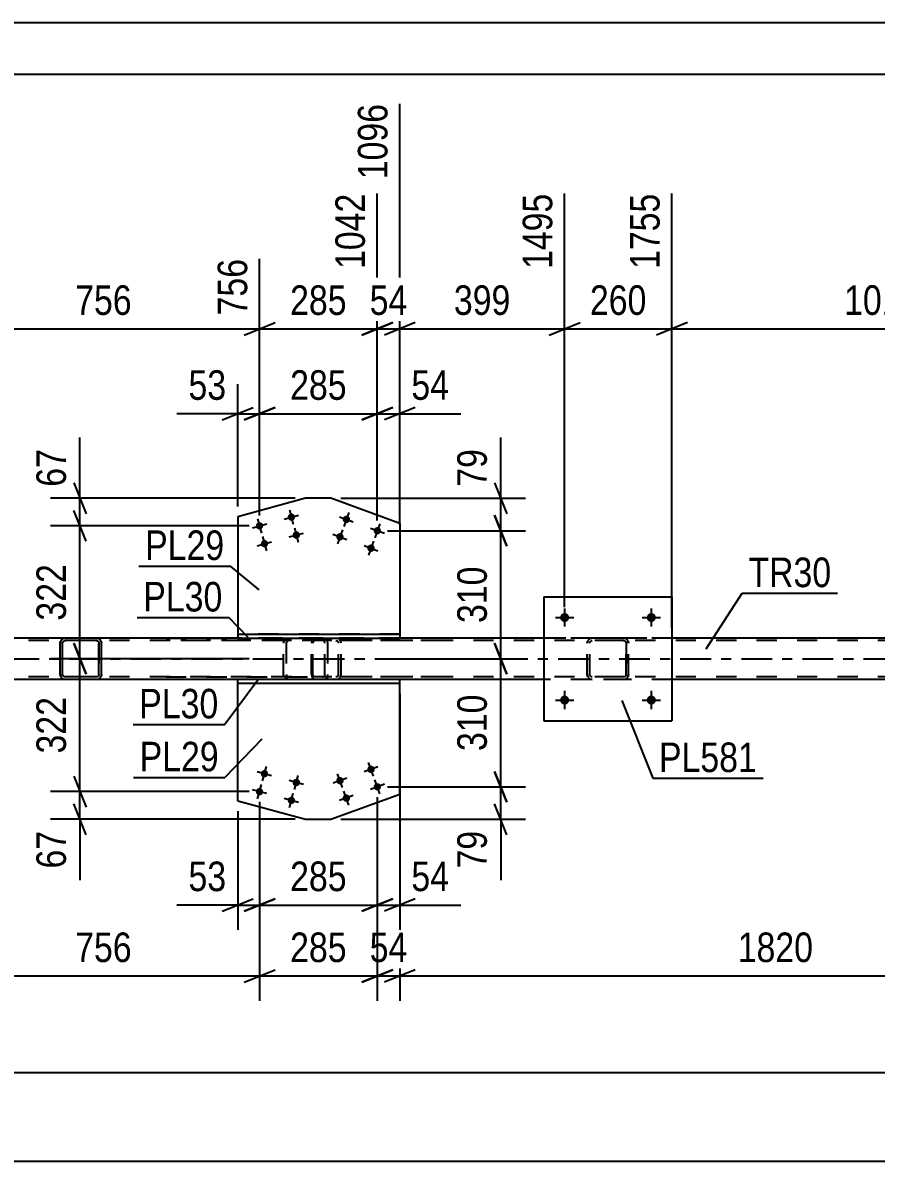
# Model space of a CAD drawing. Header units: millimetres. Extents: x 0 to 841, y 0 to 594.
# Drawn here: x 93.4 to 176.1, y 483.6 to 594 of the extents above; entities that cross this region are included whole.
import ezdxf

# ---------------------------------------------------------------- set-up
doc = ezdxf.new("R2010")
doc.units = ezdxf.units.MM
doc.linetypes.add('DXK_LINE_DOT2', pattern=[3.9198, 1.9599, -1.9599])
doc.linetypes.add('DXK_LINE_DOT3', pattern=[5.9187, 2.979, -0.9799, 0.9799, -0.9799])
doc.styles.add('Arial Narrow', font='ARIALN.TTF', dxfattribs={"height": 0.2})

# ---------------------------------------------------------------- blocks, each defined once
blk = doc.blocks.new('Unknown-404166541-1133 - 43006')
at = {"color": 5, "linetype": 'Continuous'}
for p, q in [((841, 594), (0, 594)), ((836, 589), (5, 589))]:
    blk.add_line(p, q, dxfattribs=at)
blk = doc.blocks.new('Part-404166541-6347 - 6217')
at = {"color": 2, "linetype": 'Continuous'}
for p, q in [((114.2, 518.58), (114.2, 529.94)), ((129.9, 519.23), (129.9, 529.94)), ((123.2, 516.79), (129.9, 519.23)), ((114.2, 518.58), (120.76, 516.79)), ((120.76, 516.79), (123.2, 516.79))]:
    blk.add_line(p, q, dxfattribs=at)
at = {"color": 7, "linetype": 'DXK_LINE_DOT2'}
blk.add_line((129.9, 529.94), (114.2, 529.94), dxfattribs=at)
blk = doc.blocks.new('Part-404166541-6219 - 6217')
at = {"color": 7, "linetype": 'DXK_LINE_DOT2'}
for p, q in [((107.25, 534.34), (122.56, 534.34)), ((118.69, 534.05), (118.84, 534.2)), ((118.84, 534.2), (119.06, 534.31)), ((119.06, 534.31), (119.32, 534.34)), ((122.56, 534.34), (122.69, 534.31)), ((122.69, 534.31), (122.79, 534.2)), ((122.79, 534.2), (122.87, 534.05)), ((122.41, 534.1), (107.25, 534.1)), ((118.64, 533.86), (118.69, 534.05)), ((118.64, 530.82), (118.64, 533.86)), ((118.92, 533.96), (118.89, 533.86)), ((118.89, 533.86), (118.89, 530.82)), ((118.98, 534.03), (118.92, 533.96)), ((119, 534.05), (118.98, 534.03)), ((119.07, 534.09), (119, 534.05)), ((119.17, 534.1), (119.07, 534.09)), ((122.5, 534.09), (122.41, 534.1)), ((122.55, 534.05), (122.5, 534.09)), ((122.57, 534.03), (122.55, 534.05)), ((122.62, 533.96), (122.57, 534.03)), ((122.64, 533.86), (122.62, 533.96)), ((122.64, 530.82), (122.64, 533.86)), ((122.87, 534.05), (122.89, 533.86)), ((122.89, 533.86), (122.89, 530.82)), ((107.25, 530.58), (122.41, 530.58)), ((122.56, 530.34), (107.25, 530.34)), ((118.69, 530.64), (118.64, 530.82)), ((118.69, 530.64), (118.84, 530.48)), ((118.84, 530.48), (119.06, 530.38)), ((118.89, 530.82), (118.92, 530.73)), ((118.92, 530.73), (118.98, 530.65)), ((118.98, 530.65), (119, 530.64)), ((119, 530.64), (119.07, 530.6)), ((119.06, 530.38), (119.32, 530.34)), ((119.07, 530.6), (119.17, 530.58)), ((122.41, 530.58), (122.5, 530.6)), ((122.5, 530.6), (122.55, 530.64)), ((122.55, 530.64), (122.57, 530.65)), ((122.69, 530.38), (122.56, 530.34)), ((122.57, 530.65), (122.62, 530.73)), ((122.62, 530.73), (122.64, 530.82)), ((122.79, 530.48), (122.69, 530.38)), ((122.87, 530.64), (122.79, 530.48)), ((122.89, 530.82), (122.87, 530.64))]:
    blk.add_line(p, q, dxfattribs=at)
blk = doc.blocks.new('Bolt-404166541-6371 - 6217')
at = {"linetype": 'Continuous'}
for points in [[(126.77, 521.5, -1), (127.45, 521.74, -1)], [(123.76, 520.4, -1), (124.44, 520.65, -1)], [(127.39, 519.81, -1), (128.06, 520.05, -1)], [(124.38, 518.71, -1), (125.06, 518.96, -1)]]:
    blk.add_hatch(color=1, dxfattribs=at).paths.add_polyline_path(points)
at = {"color": 1, "linetype": 'Continuous'}
for p, q in [((127.35, 520.95), (126.86, 522.3)), ((124.35, 519.85), (123.85, 521.2)), ((127.78, 521.87), (126.43, 521.37)), ((124.78, 520.77), (123.43, 520.28)), ((128.4, 520.18), (127.05, 519.68)), ((127.97, 519.25), (127.48, 520.61)), ((125.39, 519.08), (124.04, 518.59)), ((124.97, 518.16), (124.47, 519.51))]:
    blk.add_line(p, q, dxfattribs=at)
blk = doc.blocks.new('Part-404166541-6227 - 6217')
at = {"color": 7, "linetype": 'DXK_LINE_DOT2'}
for p, q in [((121.43, 534.2), (121.37, 534.05)), ((121.51, 534.31), (121.43, 534.2)), ((121.62, 534.34), (121.51, 534.31)), ((133.9, 534.34), (121.62, 534.34)), ((122.89, 534.1), (122.89, 534.34)), ((123.9, 534.31), (123.71, 534.34)), ((121.37, 534.05), (121.35, 533.86)), ((121.35, 530.82), (121.35, 533.86)), ((121.48, 533.86), (121.49, 533.96)), ((121.48, 530.82), (121.48, 533.86)), ((121.49, 533.96), (121.52, 534.03)), ((121.52, 534.03), (121.56, 534.09)), ((121.56, 534.09), (121.62, 534.1)), ((133.9, 534.1), (121.62, 534.1)), ((123.71, 534.1), (123.8, 534.09)), ((123.8, 534.09), (123.89, 534.03)), ((123.89, 534.03), (123.94, 533.96)), ((123.94, 533.96), (123.96, 533.86)), ((123.96, 530.82), (123.96, 533.86)), ((124.18, 534.03), (124.17, 534.05)), ((124.21, 533.86), (124.18, 534.03)), ((124.21, 530.82), (124.21, 533.86)), ((121.35, 530.82), (121.37, 530.64)), ((121.37, 530.64), (121.43, 530.48)), ((121.43, 530.48), (121.51, 530.38)), ((121.49, 530.73), (121.48, 530.82)), ((121.52, 530.65), (121.49, 530.73)), ((121.51, 530.38), (121.62, 530.34)), ((121.56, 530.6), (121.52, 530.65)), ((121.62, 530.58), (121.56, 530.6)), ((133.9, 530.58), (121.62, 530.58)), ((133.9, 530.34), (121.62, 530.34)), ((122.89, 530.34), (122.89, 530.58)), ((123.8, 530.6), (123.71, 530.58)), ((123.71, 530.34), (123.9, 530.38)), ((123.89, 530.65), (123.8, 530.6)), ((123.94, 530.73), (123.89, 530.65)), ((123.96, 530.82), (123.94, 530.73)), ((124.17, 530.64), (124.21, 530.82))]:
    blk.add_line(p, q, dxfattribs=at)
for centre, start, end in [((123.72, 533.85), 23.8498, 68.8062), ((123.72, 530.84), 291.1938, 336.1502)]:
    blk.add_arc(centre, 0.492, start, end, dxfattribs=at)
blk = doc.blocks.new('Part-404166541-43511 - 6217')
at = {"color": 2, "linetype": 'Continuous'}
for p, q in [((97.47, 534.34), (97.28, 534.31)), ((100.51, 534.34), (97.47, 534.34)), ((100.69, 534.31), (100.51, 534.34)), ((97.02, 534.05), (96.99, 533.86)), ((96.99, 530.82), (96.99, 533.86)), ((97.23, 533.86), (97.24, 533.96)), ((97.23, 530.82), (97.23, 533.86)), ((97.24, 533.96), (97.3, 534.03)), ((97.3, 534.03), (97.37, 534.09)), ((97.37, 534.09), (97.47, 534.1)), ((100.51, 534.1), (97.47, 534.1)), ((100.51, 534.1), (100.6, 534.09)), ((100.6, 534.09), (100.67, 534.03)), ((100.67, 534.03), (100.73, 533.96)), ((100.73, 533.96), (100.75, 533.86)), ((100.75, 530.82), (100.75, 533.86)), ((100.99, 533.86), (100.95, 534.05)), ((100.99, 530.82), (100.99, 533.86)), ((96.99, 530.82), (97.02, 530.64)), ((97.24, 530.73), (97.23, 530.82)), ((97.3, 530.65), (97.24, 530.73)), ((97.28, 530.38), (97.47, 530.34)), ((97.37, 530.6), (97.3, 530.65)), ((97.47, 530.58), (97.37, 530.6)), ((100.51, 530.58), (97.47, 530.58)), ((100.51, 530.34), (97.47, 530.34)), ((100.6, 530.6), (100.51, 530.58)), ((100.51, 530.34), (100.69, 530.38)), ((100.67, 530.65), (100.6, 530.6)), ((100.73, 530.73), (100.67, 530.65)), ((100.75, 530.82), (100.73, 530.73)), ((100.95, 530.64), (100.99, 530.82))]:
    blk.add_line(p, q, dxfattribs=at)
at = {"color": 7, "linetype": 'DXK_LINE_DOT2'}
for p, q in [((97.28, 534.31), (97.47, 534.34)), ((100.51, 534.34), (100.69, 534.31)), ((96.99, 533.86), (97.02, 534.05)), ((96.99, 530.82), (96.99, 533.86)), ((97.23, 530.82), (97.23, 533.86)), ((100.75, 533.86), (100.75, 530.82)), ((100.95, 534.05), (100.99, 533.86)), ((100.99, 530.82), (100.99, 533.86)), ((97.02, 530.64), (96.99, 530.82)), ((97.47, 530.34), (97.28, 530.38)), ((100.69, 530.38), (100.51, 530.34)), ((100.99, 530.82), (100.95, 530.64))]:
    blk.add_line(p, q, dxfattribs=at)
at = {"color": 2, "linetype": 'Continuous'}
for centre, start, end in [((97.47, 533.86), 112.5, 157.5), ((100.51, 533.86), 22.5, 67.5), ((97.47, 530.82), 202.5, 247.5), ((100.51, 530.82), 292.5, 337.5)]:
    blk.add_arc(centre, 0.48, start, end, dxfattribs=at)
at = {"color": 7, "linetype": 'DXK_LINE_DOT2'}
for centre, start, end in [((97.47, 533.86), 112.5, 157.5), ((100.51, 533.86), 22.5, 67.5), ((97.47, 530.82), 202.5, 247.5), ((100.51, 530.82), 292.5, 337.5)]:
    blk.add_arc(centre, 0.48, start, end, dxfattribs=at)
blk = doc.blocks.new('Bolt-404166541-6368 - 6217')
at = {"linetype": 'Continuous'}
for points in [[(119.74, 546.17, -1), (119.05, 545.98, -1)], [(116.65, 545.32, -1), (115.96, 545.13, -1)], [(120.22, 544.43, -1), (119.52, 544.24, -1)], [(117.13, 543.59, -1), (116.44, 543.4, -1)]]:
    blk.add_hatch(color=1, dxfattribs=at).paths.add_polyline_path(points)
at = {"color": 1, "linetype": 'Continuous'}
for p, q in [((119.2, 546.77), (119.58, 545.38)), ((115.61, 545.04), (117, 545.42)), ((116.12, 545.92), (116.5, 544.53)), ((118.7, 545.88), (120.09, 546.26)), ((116.59, 544.19), (116.97, 542.8)), ((119.17, 544.15), (120.56, 544.53)), ((119.68, 545.03), (120.06, 543.64)), ((116.09, 543.3), (117.48, 543.68))]:
    blk.add_line(p, q, dxfattribs=at)
blk = doc.blocks.new('Bolt-404166541-6370 - 6217')
at = {"linetype": 'Continuous'}
for points in [[(116.44, 521.29, -1), (117.13, 521.1, -1)], [(119.52, 520.44, -1), (120.22, 520.25, -1)], [(115.96, 519.55, -1), (116.65, 519.36, -1)], [(119.05, 518.71, -1), (119.74, 518.52, -1)]]:
    blk.add_hatch(color=1, dxfattribs=at).paths.add_polyline_path(points)
at = {"color": 1, "linetype": 'Continuous'}
for p, q in [((117.48, 521), (116.09, 521.38)), ((116.59, 520.5), (116.97, 521.89)), ((119.68, 519.66), (120.06, 521.04)), ((116.12, 518.76), (116.5, 520.15)), ((120.56, 520.16), (119.17, 520.54)), ((117, 519.27), (115.61, 519.65)), ((120.09, 518.42), (118.7, 518.8)), ((119.2, 517.92), (119.58, 519.31))]:
    blk.add_line(p, q, dxfattribs=at)
blk = doc.blocks.new('Part-404166541-6251 - 6217')
at = {"color": 2, "linetype": 'Continuous'}
for p, q in [((114.2, 534.74), (114.2, 534.34)), ((114.2, 534.74), (129.9, 534.74)), ((114.2, 534.34), (129.9, 534.34)), ((129.9, 534.74), (129.9, 534.34))]:
    blk.add_line(p, q, dxfattribs=at)
blk = doc.blocks.new('Part-404166541-6256 - 6217')
at = {"color": 2, "linetype": 'Continuous'}
for p, q in [((129.9, 530.34), (114.2, 530.34)), ((114.2, 529.94), (114.2, 530.34)), ((129.9, 529.94), (114.2, 529.94)), ((129.9, 529.94), (129.9, 530.34))]:
    blk.add_line(p, q, dxfattribs=at)
blk = doc.blocks.new('Part-404166541-6336 - 6217')
at = {"color": 2, "linetype": 'Continuous'}
for p, q in [((97.47, 534.34), (92.31, 534.34)), ((114.2, 534.34), (100.51, 534.34)), ((143.87, 534.34), (129.9, 534.34)), ((194.95, 534.34), (156.27, 534.34)), ((97.47, 530.34), (92.31, 530.34)), ((114.2, 530.34), (100.51, 530.34)), ((143.87, 530.34), (129.9, 530.34)), ((194.95, 530.34), (156.27, 530.34))]:
    blk.add_line(p, q, dxfattribs=at)
at = {"color": 7, "linetype": 'DXK_LINE_DOT2'}
for p, q in [((100.51, 534.34), (97.47, 534.34)), ((769.23, 534.34), (114.2, 534.34)), ((129.9, 534.34), (114.2, 534.34)), ((156.27, 534.34), (143.87, 534.34)), ((785.76, 534.1), (86.05, 534.1)), ((785.76, 530.58), (86.05, 530.58)), ((100.51, 530.34), (97.47, 530.34)), ((129.9, 530.34), (114.2, 530.34)), ((156.27, 530.34), (143.87, 530.34))]:
    blk.add_line(p, q, dxfattribs=at)
at = {"color": 7, "linetype": 'DXK_LINE_DOT3'}
blk.add_line((86.05, 532.34), (785.76, 532.34), dxfattribs=at)
blk = doc.blocks.new('Part-404166541-6342 - 6217')
at = {"color": 2, "linetype": 'Continuous'}
for p, q in [((120.76, 547.9), (114.2, 546.1)), ((123.2, 547.9), (120.76, 547.9)), ((129.9, 545.45), (123.2, 547.9)), ((114.2, 546.1), (114.2, 534.74)), ((129.9, 545.45), (129.9, 534.74))]:
    blk.add_line(p, q, dxfattribs=at)
at = {"color": 7, "linetype": 'DXK_LINE_DOT2'}
blk.add_line((129.9, 534.74), (114.2, 534.74), dxfattribs=at)
blk = doc.blocks.new('Bolt-404166541-6369 - 6217')
at = {"linetype": 'Continuous'}
for points in [[(125.06, 545.73, -1), (124.38, 545.98, -1)], [(124.44, 544.04, -1), (123.76, 544.29, -1)], [(128.06, 544.63, -1), (127.39, 544.88, -1)], [(127.45, 542.94, -1), (126.77, 543.19, -1)]]:
    blk.add_hatch(color=1, dxfattribs=at).paths.add_polyline_path(points)
at = {"color": 1, "linetype": 'Continuous'}
for p, q in [((124.97, 546.53), (124.47, 545.18)), ((124.04, 546.1), (125.39, 545.61)), ((127.97, 545.43), (127.48, 544.08)), ((123.42, 544.41), (124.78, 543.92)), ((124.35, 544.84), (123.85, 543.49)), ((127.05, 545), (128.4, 544.51)), ((126.43, 543.31), (127.78, 542.82)), ((127.35, 543.74), (126.86, 542.39))]:
    blk.add_line(p, q, dxfattribs=at)
blk = doc.blocks.new('Part-404166541-43509 - 6217')
at = {"color": 7, "linetype": 'DXK_LINE_DOT2'}
for p, q in [((148.36, 534.31), (148.55, 534.34)), ((148.55, 534.34), (148.36, 534.31)), ((151.59, 534.34), (148.55, 534.34)), ((151.59, 534.34), (151.77, 534.31)), ((151.77, 534.31), (151.59, 534.34)), ((148.07, 533.86), (148.1, 534.05)), ((148.1, 534.05), (148.07, 533.86)), ((148.07, 530.82), (148.07, 533.86)), ((148.07, 530.82), (148.07, 533.86)), ((148.31, 533.86), (148.32, 533.96)), ((148.31, 530.82), (148.31, 533.86)), ((148.31, 530.82), (148.31, 533.86)), ((148.32, 533.96), (148.38, 534.03)), ((148.38, 534.03), (148.45, 534.09)), ((148.45, 534.09), (148.55, 534.1)), ((151.59, 534.1), (148.55, 534.1)), ((151.59, 534.1), (151.68, 534.09)), ((151.68, 534.09), (151.76, 534.03)), ((151.76, 534.03), (151.81, 533.96)), ((151.81, 533.96), (151.83, 533.86)), ((151.83, 530.82), (151.83, 533.86)), ((151.83, 533.86), (151.83, 530.82)), ((152.03, 534.05), (152.07, 533.86)), ((152.07, 533.86), (152.03, 534.05)), ((152.07, 530.82), (152.07, 533.86)), ((152.07, 530.82), (152.07, 533.86)), ((148.1, 530.64), (148.07, 530.82)), ((148.07, 530.82), (148.1, 530.64)), ((148.32, 530.73), (148.31, 530.82)), ((148.38, 530.65), (148.32, 530.73)), ((148.55, 530.34), (148.36, 530.38)), ((148.36, 530.38), (148.55, 530.34)), ((148.45, 530.6), (148.38, 530.65)), ((148.55, 530.58), (148.45, 530.6)), ((151.59, 530.58), (148.55, 530.58)), ((151.59, 530.34), (148.55, 530.34)), ((151.68, 530.6), (151.59, 530.58)), ((151.77, 530.38), (151.59, 530.34)), ((151.59, 530.34), (151.77, 530.38)), ((151.76, 530.65), (151.68, 530.6)), ((151.81, 530.73), (151.76, 530.65)), ((151.83, 530.82), (151.81, 530.73)), ((152.07, 530.82), (152.03, 530.64)), ((152.03, 530.64), (152.07, 530.82))]:
    blk.add_line(p, q, dxfattribs=at)
at = {"color": 7, "linetype": 'DXK_LINE_DOT3'}
blk.add_line((150.07, 532.34), (150.07, 532.34), dxfattribs=at)
at = {"color": 7, "linetype": 'DXK_LINE_DOT2'}
for centre, start, end in [((148.55, 533.86), 112.5, 157.5), ((148.55, 533.86), 112.5, 157.5), ((151.59, 533.86), 22.5, 67.5), ((151.59, 533.86), 22.5, 67.5), ((148.55, 530.82), 202.5, 247.5), ((148.55, 530.82), 202.5, 247.5), ((151.59, 530.82), 292.5, 337.5), ((151.59, 530.82), 292.5, 337.5)]:
    blk.add_arc(centre, 0.48, start, end, dxfattribs=at)
blk = doc.blocks.new('Part-404166541-43510 - 6217')
at = {"color": 2, "linetype": 'Continuous'}
for p, q in [((143.87, 538.34), (143.87, 526.34)), ((143.87, 538.34), (156.27, 538.34)), ((156.27, 538.34), (156.27, 526.34)), ((143.87, 526.34), (156.27, 526.34))]:
    blk.add_line(p, q, dxfattribs=at)
blk = doc.blocks.new('Bolt-404166541-43537 - 6217')
at = {"linetype": 'Continuous'}
for points in [[(146.31, 528.34, -1), (145.43, 528.34, -1)], [(154.71, 528.34, -1), (153.83, 528.34, -1)]]:
    blk.add_hatch(color=1, dxfattribs=at).paths.add_polyline_path(points)
at = {"color": 1, "linetype": 'Continuous'}
for p, q in [((145.87, 529.22), (145.87, 527.46)), ((154.27, 529.22), (154.27, 527.46)), ((144.99, 528.34), (146.75, 528.34)), ((153.39, 528.34), (155.15, 528.34))]:
    blk.add_line(p, q, dxfattribs=at)
blk = doc.blocks.new('Bolt-404166541-43538 - 6217')
at = {"linetype": 'Continuous'}
for points in [[(146.31, 536.34, -1), (145.43, 536.34, -1)], [(154.71, 536.34, -1), (153.83, 536.34, -1)]]:
    blk.add_hatch(color=1, dxfattribs=at).paths.add_polyline_path(points)
at = {"color": 1, "linetype": 'Continuous'}
for p, q in [((145.87, 537.22), (145.87, 535.46)), ((154.27, 537.22), (154.27, 535.46)), ((144.99, 536.34), (146.75, 536.34)), ((153.39, 536.34), (155.15, 536.34))]:
    blk.add_line(p, q, dxfattribs=at)
blk = doc.blocks.new('StraightDimension-404166541-46264 - 6217')
at = {"color": 7, "linetype": 'Continuous'}
for p, q in [((127.72, 545.76), (127.72, 577.45)), ((116.31, 546.23), (116.31, 571.12)), ((114.81, 563.73), (117.81, 564.93)), ((116.31, 564.33), (127.72, 564.33)), ((129.22, 564.93), (126.22, 563.73))]:
    blk.add_line(p, q, dxfattribs=at)
at = {"color": 0}
blk.add_wipeout([(125.36, 565.08), (125.36, 569.28), (118.67, 569.28), (118.67, 565.08)], dxfattribs=at)
at = {"color": 3, "style": 'Arial Narrow'}
blk.add_text('285', height=2.863, dxfattribs=at).set_placement((119.27, 565.68))
at = {"color": 0, "linetype": 'Continuous'}
blk.add_wipeout([(127.12, 578.05), (122.92, 578.05), (122.92, 569.53), (127.12, 569.53)], dxfattribs=at)
at = {"color": 3, "linetype": 'Continuous', "style": 'Arial Narrow'}
blk.add_text('1042', height=2.863, rotation=90.0002, dxfattribs=at).set_placement((126.52, 570.13))
blk = doc.blocks.new('StraightDimension-404166541-46260 - 6217')
at = {"color": 7, "linetype": 'Continuous'}
for p, q in [((156.27, 535.34), (156.27, 577.45)), ((196.95, 537.34), (196.95, 572.95)), ((157.77, 564.93), (154.77, 563.73)), ((156.27, 564.33), (196.95, 564.33)), ((195.45, 563.73), (198.45, 564.93))]:
    blk.add_line(p, q, dxfattribs=at)
at = {"color": 0}
blk.add_wipeout([(180.86, 565.08), (180.86, 569.28), (172.35, 569.28), (172.35, 565.08)], dxfattribs=at)
at = {"color": 3, "style": 'Arial Narrow'}
blk.add_text('1017', height=2.863, dxfattribs=at).set_placement((172.95, 565.68))
at = {"color": 0, "linetype": 'Continuous'}
blk.add_wipeout([(196.35, 573.55), (192.15, 573.55), (192.15, 565.03), (196.35, 565.03)], dxfattribs=at)
at = {"color": 3, "linetype": 'Continuous', "style": 'Arial Narrow'}
blk.add_text('2772', height=2.863, rotation=90.0002, dxfattribs=at).set_placement((195.75, 565.63))
blk = doc.blocks.new('StraightDimension-404166541-47034 - 6217')
at = {"color": 7, "linetype": 'Continuous'}
for p, q in [((116.31, 546.23), (116.31, 558.95)), ((127.72, 545.76), (127.72, 558.95)), ((114.81, 555.5), (117.81, 556.7)), ((129.22, 556.7), (126.22, 555.5)), ((116.31, 556.1), (127.72, 556.1))]:
    blk.add_line(p, q, dxfattribs=at)
at = {"color": 0}
blk.add_wipeout([(125.36, 556.85), (125.36, 561.05), (118.67, 561.05), (118.67, 556.85)], dxfattribs=at)
at = {"color": 3, "style": 'Arial Narrow'}
blk.add_text('285', height=2.863, dxfattribs=at).set_placement((119.27, 557.45))
blk = doc.blocks.new('StraightDimension-404166541-47074 - 6217')
at = {"color": 7, "linetype": 'Continuous'}
for p, q in [((99.5, 530.84), (98.3, 533.84)), ((115.31, 532.34), (96.05, 532.34)), ((98.9, 519.46), (98.9, 532.34)), ((98.3, 520.96), (99.5, 517.96)), ((115.31, 519.46), (96.05, 519.46))]:
    blk.add_line(p, q, dxfattribs=at)
at = {"color": 0}
blk.add_wipeout([(98.15, 529.24), (93.95, 529.24), (93.95, 522.56), (98.15, 522.56)], dxfattribs=at)
at = {"color": 3, "style": 'Arial Narrow'}
blk.add_text('322', height=2.863, rotation=90.0002, dxfattribs=at).set_placement((97.55, 523.16))
blk = doc.blocks.new('StraightDimension-404166541-47140 - 6217')
at = {"color": 7, "linetype": 'Continuous'}
for p, q in [((139.08, 521.43), (140.28, 518.43)), ((128.72, 519.93), (142.08, 519.93)), ((139.68, 516.79), (139.68, 519.93)), ((140.28, 515.29), (139.08, 518.29)), ((124.2, 516.79), (142.08, 516.79)), ((139.68, 516.79), (139.68, 510.88)), ((139.68, 516.79), (139.68, 510.88))]:
    blk.add_line(p, q, dxfattribs=at)
at = {"color": 0}
blk.add_wipeout([(138.93, 516.26), (134.73, 516.26), (134.73, 511.41), (138.93, 511.41)], dxfattribs=at)
at = {"color": 3, "style": 'Arial Narrow'}
blk.add_text('79', height=2.863, rotation=90.0002, dxfattribs=at).set_placement((138.33, 512.01))
blk = doc.blocks.new('StraightDimension-404166541-46262 - 6217')
at = {"color": 7, "linetype": 'Continuous'}
for p, q in [((129.9, 545.35), (129.9, 586.15)), ((145.87, 537.34), (145.87, 577.45)), ((131.4, 564.93), (128.4, 563.73)), ((129.9, 564.33), (145.87, 564.33)), ((144.37, 563.73), (147.37, 564.93))]:
    blk.add_line(p, q, dxfattribs=at)
at = {"color": 0}
blk.add_wipeout([(141.22, 565.08), (141.22, 569.28), (134.54, 569.28), (134.54, 565.08)], dxfattribs=at)
at = {"color": 3, "style": 'Arial Narrow'}
blk.add_text('399', height=2.863, dxfattribs=at).set_placement((135.14, 565.68))
at = {"color": 0, "linetype": 'Continuous'}
blk.add_wipeout([(145.27, 578.05), (141.07, 578.05), (141.07, 569.53), (145.27, 569.53)], dxfattribs=at)
at = {"color": 3, "linetype": 'Continuous', "style": 'Arial Narrow'}
blk.add_text('1495', height=2.863, rotation=90.0002, dxfattribs=at).set_placement((144.67, 570.13))
blk = doc.blocks.new('StraightDimension-404166541-47073 - 6217')
at = {"color": 7, "linetype": 'Continuous'}
for p, q in [((99.5, 543.73), (98.3, 546.73)), ((115.31, 545.23), (96.05, 545.23)), ((98.9, 532.34), (98.9, 545.23)), ((98.3, 533.84), (99.5, 530.84)), ((115.31, 532.34), (96.05, 532.34))]:
    blk.add_line(p, q, dxfattribs=at)
at = {"color": 0}
blk.add_wipeout([(98.15, 542.13), (93.95, 542.13), (93.95, 535.44), (98.15, 535.44)], dxfattribs=at)
at = {"color": 3, "style": 'Arial Narrow'}
blk.add_text('322', height=2.863, rotation=90.0002, dxfattribs=at).set_placement((97.55, 536.04))
blk = doc.blocks.new('StraightDimension-404166541-6484 - 6217')
at = {"color": 7, "linetype": 'Continuous'}
blk.add_line((86.05, 492.24), (785.76, 492.24), dxfattribs=at)
blk = doc.blocks.new('StraightDimension-404166541-6620 - 6217')
at = {"color": 7, "linetype": 'Continuous'}
blk.add_line((85.41, 483.63), (786.4, 483.63), dxfattribs=at)
blk = doc.blocks.new('StraightDimension-404166541-46261 - 6217')
at = {"color": 7, "linetype": 'Continuous'}
for p, q in [((145.87, 537.34), (145.87, 577.45)), ((156.27, 535.34), (156.27, 577.45)), ((144.37, 563.73), (147.37, 564.93)), ((145.87, 564.33), (156.27, 564.33)), ((157.77, 564.93), (154.77, 563.73))]:
    blk.add_line(p, q, dxfattribs=at)
at = {"color": 0}
blk.add_wipeout([(154.41, 565.08), (154.41, 569.28), (147.72, 569.28), (147.72, 565.08)], dxfattribs=at)
at = {"color": 3, "style": 'Arial Narrow'}
blk.add_text('260', height=2.863, dxfattribs=at).set_placement((148.32, 565.68))
at = {"color": 0, "linetype": 'Continuous'}
blk.add_wipeout([(155.67, 578.05), (151.47, 578.05), (151.47, 569.53), (155.67, 569.53)], dxfattribs=at)
at = {"color": 3, "linetype": 'Continuous', "style": 'Arial Narrow'}
blk.add_text('1755', height=2.863, rotation=90.0002, dxfattribs=at).set_placement((155.07, 570.13))
blk = doc.blocks.new('StraightDimension-404166541-46263 - 6217')
at = {"color": 7, "linetype": 'Continuous'}
for p, q in [((129.9, 545.35), (129.9, 586.15)), ((127.72, 545.76), (127.72, 577.45)), ((126.22, 563.73), (129.22, 564.93)), ((127.72, 564.33), (129.9, 564.33)), ((131.4, 564.93), (128.4, 563.73))]:
    blk.add_line(p, q, dxfattribs=at)
at = {"color": 0, "linetype": 'Continuous'}
blk.add_wipeout([(129.3, 586.75), (125.1, 586.75), (125.1, 578.23), (129.3, 578.23)], dxfattribs=at)
at = {"color": 3, "linetype": 'Continuous', "style": 'Arial Narrow'}
blk.add_text('1096', height=2.863, rotation=90.0002, dxfattribs=at).set_placement((128.7, 578.83))
at = {"color": 0}
blk.add_wipeout([(131.24, 565.08), (131.24, 569.28), (126.38, 569.28), (126.38, 565.08)], dxfattribs=at)
at = {"color": 3, "style": 'Arial Narrow'}
blk.add_text('54', height=2.863, dxfattribs=at).set_placement((126.98, 565.68))
blk = doc.blocks.new('StraightDimension-404166541-46265 - 6217')
at = {"color": 7, "linetype": 'Continuous'}
for p, q in [((116.31, 546.23), (116.31, 571.12)), ((86.05, 535.34), (86.05, 567.46)), ((87.55, 564.93), (84.55, 563.73)), ((86.05, 564.33), (116.31, 564.33)), ((114.81, 563.73), (117.81, 564.93))]:
    blk.add_line(p, q, dxfattribs=at)
at = {"color": 0}
blk.add_wipeout([(104.52, 565.08), (104.52, 569.28), (97.84, 569.28), (97.84, 565.08)], dxfattribs=at)
at = {"color": 3, "style": 'Arial Narrow'}
blk.add_text('756', height=2.863, dxfattribs=at).set_placement((98.44, 565.68))
at = {"color": 0, "linetype": 'Continuous'}
for points in [[(115.71, 571.72), (111.51, 571.72), (111.51, 565.03), (115.71, 565.03)], [(85.45, 568.06), (81.25, 568.06), (81.25, 565.03), (85.45, 565.03)]]:
    blk.add_wipeout(points, dxfattribs=at)
at = {"color": 3, "linetype": 'Continuous', "style": 'Arial Narrow'}
for s, height, p in [('756', 2.863, (115.11, 565.63)), ('0', 2.86, (84.85, 565.63))]:
    blk.add_text(s, height=height, rotation=90.0002, dxfattribs=at).set_placement(p)
blk = doc.blocks.new('StraightDimension-404166541-46965 - 6217')
at = {"color": 7, "linetype": 'Continuous'}
for p, q in [((129.9, 528.94), (129.9, 499.19)), ((202.7, 525.25), (202.7, 499.19)), ((131.4, 502.19), (128.4, 500.99)), ((201.2, 500.99), (204.2, 502.19)), ((129.9, 501.59), (202.7, 501.59))]:
    blk.add_line(p, q, dxfattribs=at)
at = {"color": 0}
blk.add_wipeout([(170.55, 502.34), (170.55, 506.54), (162.04, 506.54), (162.04, 502.34)], dxfattribs=at)
at = {"color": 3, "style": 'Arial Narrow'}
blk.add_text('1820', height=2.863, dxfattribs=at).set_placement((162.64, 502.94))
blk = doc.blocks.new('StraightDimension-404166541-46966 - 6217')
at = {"color": 7, "linetype": 'Continuous'}
for p, q in [((129.9, 528.94), (129.9, 499.19)), ((127.72, 518.93), (127.72, 499.19)), ((126.22, 500.99), (129.22, 502.19)), ((131.4, 502.19), (128.4, 500.99)), ((127.72, 501.59), (129.9, 501.59))]:
    blk.add_line(p, q, dxfattribs=at)
at = {"color": 0}
blk.add_wipeout([(131.24, 502.34), (131.24, 506.54), (126.38, 506.54), (126.38, 502.34)], dxfattribs=at)
at = {"color": 3, "style": 'Arial Narrow'}
blk.add_text('54', height=2.863, dxfattribs=at).set_placement((126.98, 502.94))
blk = doc.blocks.new('StraightDimension-404166541-46967 - 6217')
at = {"color": 7, "linetype": 'Continuous'}
for p, q in [((127.72, 518.93), (127.72, 499.19)), ((116.31, 518.46), (116.31, 499.19)), ((114.81, 500.99), (117.81, 502.19)), ((129.22, 502.19), (126.22, 500.99)), ((116.31, 501.59), (127.72, 501.59))]:
    blk.add_line(p, q, dxfattribs=at)
at = {"color": 0}
blk.add_wipeout([(125.36, 502.34), (125.36, 506.54), (118.67, 506.54), (118.67, 502.34)], dxfattribs=at)
at = {"color": 3, "style": 'Arial Narrow'}
blk.add_text('285', height=2.863, dxfattribs=at).set_placement((119.27, 502.94))
blk = doc.blocks.new('StraightDimension-404166541-46968 - 6217')
at = {"color": 7, "linetype": 'Continuous'}
for p, q in [((86.05, 529.34), (86.05, 499.19)), ((116.31, 518.46), (116.31, 499.19)), ((87.55, 502.19), (84.55, 500.99)), ((114.81, 500.99), (117.81, 502.19)), ((86.05, 501.59), (116.31, 501.59))]:
    blk.add_line(p, q, dxfattribs=at)
at = {"color": 0}
blk.add_wipeout([(104.52, 502.34), (104.52, 506.54), (97.84, 506.54), (97.84, 502.34)], dxfattribs=at)
at = {"color": 3, "style": 'Arial Narrow'}
blk.add_text('756', height=2.863, dxfattribs=at).set_placement((98.44, 502.94))
blk = doc.blocks.new('StraightDimension-404166541-47001 - 6217')
at = {"color": 7, "linetype": 'Continuous'}
for p, q in [((127.72, 518.93), (127.72, 506.07)), ((129.9, 518.23), (129.9, 506.07)), ((126.22, 507.87), (129.22, 509.07)), ((131.4, 509.07), (128.4, 507.87)), ((127.72, 508.47), (129.9, 508.47)), ((129.9, 508.47), (135.8, 508.47)), ((129.9, 508.47), (135.8, 508.47))]:
    blk.add_line(p, q, dxfattribs=at)
at = {"color": 0}
blk.add_wipeout([(135.28, 509.22), (135.28, 513.42), (130.42, 513.42), (130.42, 509.22)], dxfattribs=at)
at = {"color": 3, "style": 'Arial Narrow'}
blk.add_text('54', height=2.863, dxfattribs=at).set_placement((131.02, 509.82))
blk = doc.blocks.new('StraightDimension-404166541-47002 - 6217')
at = {"color": 7, "linetype": 'Continuous'}
for p, q in [((127.72, 518.93), (127.72, 506.07)), ((116.31, 518.46), (116.31, 506.07)), ((114.81, 507.87), (117.81, 509.07)), ((129.22, 509.07), (126.22, 507.87)), ((116.31, 508.47), (127.72, 508.47))]:
    blk.add_line(p, q, dxfattribs=at)
at = {"color": 0}
blk.add_wipeout([(125.36, 509.22), (125.36, 513.42), (118.67, 513.42), (118.67, 509.22)], dxfattribs=at)
at = {"color": 3, "style": 'Arial Narrow'}
blk.add_text('285', height=2.863, dxfattribs=at).set_placement((119.27, 509.82))
blk = doc.blocks.new('StraightDimension-404166541-47003 - 6217')
at = {"color": 7, "linetype": 'Continuous'}
for p, q in [((116.31, 518.46), (116.31, 506.07)), ((114.2, 517.58), (114.2, 506.07)), ((112.7, 507.87), (115.7, 509.07)), ((117.81, 509.07), (114.81, 507.87)), ((114.2, 508.47), (108.3, 508.47)), ((114.2, 508.47), (108.3, 508.47)), ((114.2, 508.47), (116.31, 508.47))]:
    blk.add_line(p, q, dxfattribs=at)
at = {"color": 0}
blk.add_wipeout([(113.68, 509.22), (113.68, 513.42), (108.82, 513.42), (108.82, 509.22)], dxfattribs=at)
at = {"color": 3, "style": 'Arial Narrow'}
blk.add_text('53', height=2.863, dxfattribs=at).set_placement((109.42, 509.82))
blk = doc.blocks.new('StraightDimension-404166541-47033 - 6217')
at = {"color": 7, "linetype": 'Continuous'}
for p, q in [((127.72, 545.76), (127.72, 558.95)), ((129.9, 546.45), (129.9, 558.95)), ((126.22, 555.5), (129.22, 556.7)), ((131.4, 556.7), (128.4, 555.5)), ((127.72, 556.1), (129.9, 556.1)), ((129.9, 556.1), (135.8, 556.1)), ((129.9, 556.1), (135.8, 556.1))]:
    blk.add_line(p, q, dxfattribs=at)
at = {"color": 0}
blk.add_wipeout([(135.28, 556.85), (135.28, 561.05), (130.42, 561.05), (130.42, 556.85)], dxfattribs=at)
at = {"color": 3, "style": 'Arial Narrow'}
blk.add_text('54', height=2.863, dxfattribs=at).set_placement((131.02, 557.45))
blk = doc.blocks.new('StraightDimension-404166541-47035 - 6217')
at = {"color": 7, "linetype": 'Continuous'}
for p, q in [((114.2, 547.1), (114.2, 558.95)), ((116.31, 546.23), (116.31, 558.95)), ((112.7, 555.5), (115.7, 556.7)), ((117.81, 556.7), (114.81, 555.5)), ((114.2, 556.1), (108.3, 556.1)), ((114.2, 556.1), (108.3, 556.1)), ((114.2, 556.1), (116.31, 556.1))]:
    blk.add_line(p, q, dxfattribs=at)
at = {"color": 0}
blk.add_wipeout([(113.68, 556.85), (113.68, 561.05), (108.82, 561.05), (108.82, 556.85)], dxfattribs=at)
at = {"color": 3, "style": 'Arial Narrow'}
blk.add_text('53', height=2.863, dxfattribs=at).set_placement((109.42, 557.45))
blk = doc.blocks.new('StraightDimension-404166541-47072 - 6217')
at = {"color": 7, "linetype": 'Continuous'}
for p, q in [((98.9, 547.9), (98.9, 553.81)), ((98.9, 547.9), (98.9, 553.81)), ((98.3, 549.4), (99.5, 546.4)), ((119.76, 547.9), (96.05, 547.9)), ((98.9, 545.23), (98.9, 547.9)), ((99.5, 543.73), (98.3, 546.73)), ((115.31, 545.23), (96.05, 545.23))]:
    blk.add_line(p, q, dxfattribs=at)
at = {"color": 0}
blk.add_wipeout([(98.15, 553.28), (93.95, 553.28), (93.95, 548.42), (98.15, 548.42)], dxfattribs=at)
at = {"color": 3, "style": 'Arial Narrow'}
blk.add_text('67', height=2.863, rotation=90.0002, dxfattribs=at).set_placement((97.55, 549.02))
blk = doc.blocks.new('StraightDimension-404166541-47075 - 6217')
at = {"color": 7, "linetype": 'Continuous'}
for p, q in [((98.3, 520.96), (99.5, 517.96)), ((115.31, 519.46), (96.05, 519.46)), ((98.9, 516.79), (98.9, 519.46)), ((99.5, 515.29), (98.3, 518.29)), ((119.76, 516.79), (96.05, 516.79)), ((98.9, 516.79), (98.9, 510.88)), ((98.9, 516.79), (98.9, 510.88))]:
    blk.add_line(p, q, dxfattribs=at)
at = {"color": 0}
blk.add_wipeout([(98.15, 516.26), (93.95, 516.26), (93.95, 511.41), (98.15, 511.41)], dxfattribs=at)
at = {"color": 3, "style": 'Arial Narrow'}
blk.add_text('67', height=2.863, rotation=90.0002, dxfattribs=at).set_placement((97.55, 512.01))
blk = doc.blocks.new('StraightDimension-404166541-47137 - 6217')
at = {"color": 7, "linetype": 'Continuous'}
for p, q in [((139.68, 547.9), (139.68, 553.81)), ((139.68, 547.9), (139.68, 553.81)), ((139.08, 549.4), (140.28, 546.4)), ((124.2, 547.9), (142.08, 547.9)), ((139.68, 544.76), (139.68, 547.9)), ((140.28, 543.26), (139.08, 546.26)), ((128.72, 544.76), (142.08, 544.76))]:
    blk.add_line(p, q, dxfattribs=at)
at = {"color": 0}
blk.add_wipeout([(138.93, 553.28), (134.73, 553.28), (134.73, 548.42), (138.93, 548.42)], dxfattribs=at)
at = {"color": 3, "style": 'Arial Narrow'}
blk.add_text('79', height=2.863, rotation=90.0002, dxfattribs=at).set_placement((138.33, 549.02))
blk = doc.blocks.new('StraightDimension-404166541-47138 - 6217')
at = {"color": 7, "linetype": 'Continuous'}
for p, q in [((139.08, 546.26), (140.28, 543.26)), ((128.72, 544.76), (142.08, 544.76)), ((139.68, 532.34), (139.68, 544.76)), ((140.28, 530.84), (139.08, 533.84)), ((128.72, 532.34), (142.08, 532.34))]:
    blk.add_line(p, q, dxfattribs=at)
at = {"color": 0}
blk.add_wipeout([(138.93, 541.89), (134.73, 541.89), (134.73, 535.21), (138.93, 535.21)], dxfattribs=at)
at = {"color": 3, "style": 'Arial Narrow'}
blk.add_text('310', height=2.863, rotation=90.0002, dxfattribs=at).set_placement((138.33, 535.81))
blk = doc.blocks.new('StraightDimension-404166541-47139 - 6217')
at = {"color": 7, "linetype": 'Continuous'}
for p, q in [((139.08, 533.84), (140.28, 530.84)), ((128.72, 532.34), (142.08, 532.34)), ((139.68, 519.93), (139.68, 532.34)), ((140.28, 518.43), (139.08, 521.43)), ((128.72, 519.93), (142.08, 519.93))]:
    blk.add_line(p, q, dxfattribs=at)
at = {"color": 0}
blk.add_wipeout([(138.93, 529.48), (134.73, 529.48), (134.73, 522.8), (138.93, 522.8)], dxfattribs=at)
at = {"color": 3, "style": 'Arial Narrow'}
blk.add_text('310', height=2.863, rotation=90.0002, dxfattribs=at).set_placement((138.33, 523.4))
blk = doc.blocks.new('Mark-404166541-6247 - 6217')
at = {"color": 30, "linetype": 'Continuous'}
for p in [(104.44, 536.33), (115.2, 534.41)]:
    blk.add_line(p, (113.32, 536.33), dxfattribs=at)
at = {"color": 0}
blk.add_wipeout([(112.72, 536.93), (112.72, 539.93), (105.04, 539.93), (105.04, 536.93)], dxfattribs=at)
blk.add_wipeout([(112.72, 536.93), (112.72, 539.93), (105.04, 539.93), (105.04, 536.93)], dxfattribs=at)
at = {"color": 3, "style": 'Arial Narrow'}
blk.add_text('PL30', height=2.863, dxfattribs=at).set_placement((105.04, 536.93))
blk = doc.blocks.new('Mark-404166541-6252 - 6217')
at = {"color": 30, "linetype": 'Continuous'}
for p in [(116.15, 530.26), (104.05, 525.96)]:
    blk.add_line(p, (112.93, 525.96), dxfattribs=at)
at = {"color": 0}
blk.add_wipeout([(112.33, 526.56), (112.33, 529.56), (104.65, 529.56), (104.65, 526.56)], dxfattribs=at)
blk.add_wipeout([(112.33, 526.56), (112.33, 529.56), (104.65, 529.56), (104.65, 526.56)], dxfattribs=at)
at = {"color": 3, "style": 'Arial Narrow'}
blk.add_text('PL30', height=2.863, dxfattribs=at).set_placement((104.65, 526.56))
blk = doc.blocks.new('Mark-404166541-6332 - 6217')
at = {"color": 30, "linetype": 'Continuous'}
for p, q in [((159.6, 533.3), (163.08, 538.69)), ((163.08, 538.69), (172.31, 538.69))]:
    blk.add_line(p, q, dxfattribs=at)
at = {"color": 0}
blk.add_wipeout([(171.71, 539.29), (171.71, 542.29), (163.68, 542.29), (163.68, 539.29)], dxfattribs=at)
blk.add_wipeout([(171.71, 539.29), (171.71, 542.29), (163.68, 542.29), (163.68, 539.29)], dxfattribs=at)
at = {"color": 3, "style": 'Arial Narrow'}
blk.add_text('TR30', height=2.863, dxfattribs=at).set_placement((163.68, 539.29))
blk = doc.blocks.new('Mark-404166541-6338 - 6217')
at = {"color": 30, "linetype": 'Continuous'}
for p in [(104.62, 541.32), (116.28, 539.03)]:
    blk.add_line(p, (113.5, 541.32), dxfattribs=at)
at = {"color": 0}
blk.add_wipeout([(112.9, 541.92), (112.9, 544.92), (105.22, 544.92), (105.22, 541.92)], dxfattribs=at)
blk.add_wipeout([(112.9, 541.92), (112.9, 544.92), (105.22, 544.92), (105.22, 541.92)], dxfattribs=at)
at = {"color": 3, "style": 'Arial Narrow'}
blk.add_text('PL29', height=2.863, dxfattribs=at).set_placement((105.22, 541.92))
blk = doc.blocks.new('Mark-404166541-6343 - 6217')
at = {"color": 30, "linetype": 'Continuous'}
for p in [(116.52, 524.54), (104.09, 520.83)]:
    blk.add_line(p, (112.96, 520.83), dxfattribs=at)
at = {"color": 0}
blk.add_wipeout([(112.36, 521.43), (112.36, 524.43), (104.69, 524.43), (104.69, 521.43)], dxfattribs=at)
blk.add_wipeout([(112.36, 521.43), (112.36, 524.43), (104.69, 524.43), (104.69, 521.43)], dxfattribs=at)
at = {"color": 3, "style": 'Arial Narrow'}
blk.add_text('PL29', height=2.863, dxfattribs=at).set_placement((104.69, 521.43))
blk = doc.blocks.new('Mark-404166541-47411 - 6217')
at = {"color": 30, "linetype": 'Continuous'}
for p, q in [((151.41, 528.31), (154.41, 520.76)), ((154.41, 520.76), (165.11, 520.76))]:
    blk.add_line(p, q, dxfattribs=at)
at = {"color": 0}
blk.add_wipeout([(164.51, 521.36), (164.51, 524.36), (155.01, 524.36), (155.01, 521.36)], dxfattribs=at)
blk.add_wipeout([(164.51, 521.36), (164.51, 524.36), (155.01, 524.36), (155.01, 521.36)], dxfattribs=at)
at = {"color": 3, "style": 'Arial Narrow'}
blk.add_text('PL581', height=2.863, dxfattribs=at).set_placement((155.01, 521.36))

msp = doc.modelspace()

# ---------------------------------------------------------------- block references
for name in ['Unknown-404166541-1133 - 43006', 'Part-404166541-6342 - 6217', 'Bolt-404166541-6368 - 6217', 'Bolt-404166541-6369 - 6217', 'Part-404166541-43510 - 6217', 'Bolt-404166541-43538 - 6217', 'Part-404166541-6336 - 6217', 'Part-404166541-43511 - 6217', 'Part-404166541-6219 - 6217', 'Part-404166541-6251 - 6217', 'Part-404166541-6227 - 6217', 'Part-404166541-43509 - 6217', 'Part-404166541-6256 - 6217', 'Part-404166541-6347 - 6217', 'Bolt-404166541-43537 - 6217', 'Bolt-404166541-6371 - 6217', 'Bolt-404166541-6370 - 6217']:
    msp.add_blockref(name, (0, 0))

# ---------------------------------------------------------------- next in the draw order: block references
for name in ['StraightDimension-404166541-46264 - 6217', 'StraightDimension-404166541-46260 - 6217', 'StraightDimension-404166541-47074 - 6217', 'StraightDimension-404166541-47140 - 6217']:
    msp.add_blockref(name, (0, 0))

# ---------------------------------------------------------------- next in the draw order: block references
for name in ['StraightDimension-404166541-47034 - 6217', 'Mark-404166541-6332 - 6217', 'StraightDimension-404166541-6484 - 6217']:
    msp.add_blockref(name, (0, 0))

# ---------------------------------------------------------------- next in the draw order: block references
for name in ['StraightDimension-404166541-46262 - 6217', 'StraightDimension-404166541-47073 - 6217', 'StraightDimension-404166541-6620 - 6217']:
    msp.add_blockref(name, (0, 0))

# ---------------------------------------------------------------- next in the draw order: block references
for name in ['StraightDimension-404166541-46263 - 6217', 'StraightDimension-404166541-46261 - 6217', 'StraightDimension-404166541-46265 - 6217', 'StraightDimension-404166541-46965 - 6217']:
    msp.add_blockref(name, (0, 0))

# ---------------------------------------------------------------- next in the draw order: block references
for name in ['StraightDimension-404166541-47035 - 6217', 'StraightDimension-404166541-47033 - 6217', 'Mark-404166541-6247 - 6217', 'StraightDimension-404166541-46966 - 6217', 'Mark-404166541-47411 - 6217']:
    msp.add_blockref(name, (0, 0))

# ---------------------------------------------------------------- next in the draw order: block references
for name in ['StraightDimension-404166541-47072 - 6217', 'StraightDimension-404166541-47137 - 6217', 'StraightDimension-404166541-46967 - 6217']:
    msp.add_blockref(name, (0, 0))

# ---------------------------------------------------------------- next in the draw order: block references
for name in ['StraightDimension-404166541-47138 - 6217', 'Mark-404166541-6338 - 6217', 'StraightDimension-404166541-46968 - 6217', 'StraightDimension-404166541-47001 - 6217']:
    msp.add_blockref(name, (0, 0))

# ---------------------------------------------------------------- next in the draw order: block references
for name in ['Mark-404166541-6252 - 6217', 'StraightDimension-404166541-47002 - 6217']:
    msp.add_blockref(name, (0, 0))

# ---------------------------------------------------------------- next in the draw order: block references
for name in ['StraightDimension-404166541-47139 - 6217', 'StraightDimension-404166541-47003 - 6217']:
    msp.add_blockref(name, (0, 0))

# ---------------------------------------------------------------- next in the draw order: block references
msp.add_blockref('StraightDimension-404166541-47075 - 6217', (0, 0))

# ---------------------------------------------------------------- next in the draw order: block references
msp.add_blockref('Mark-404166541-6343 - 6217', (0, 0))

doc.saveas('drawing.dxf')
